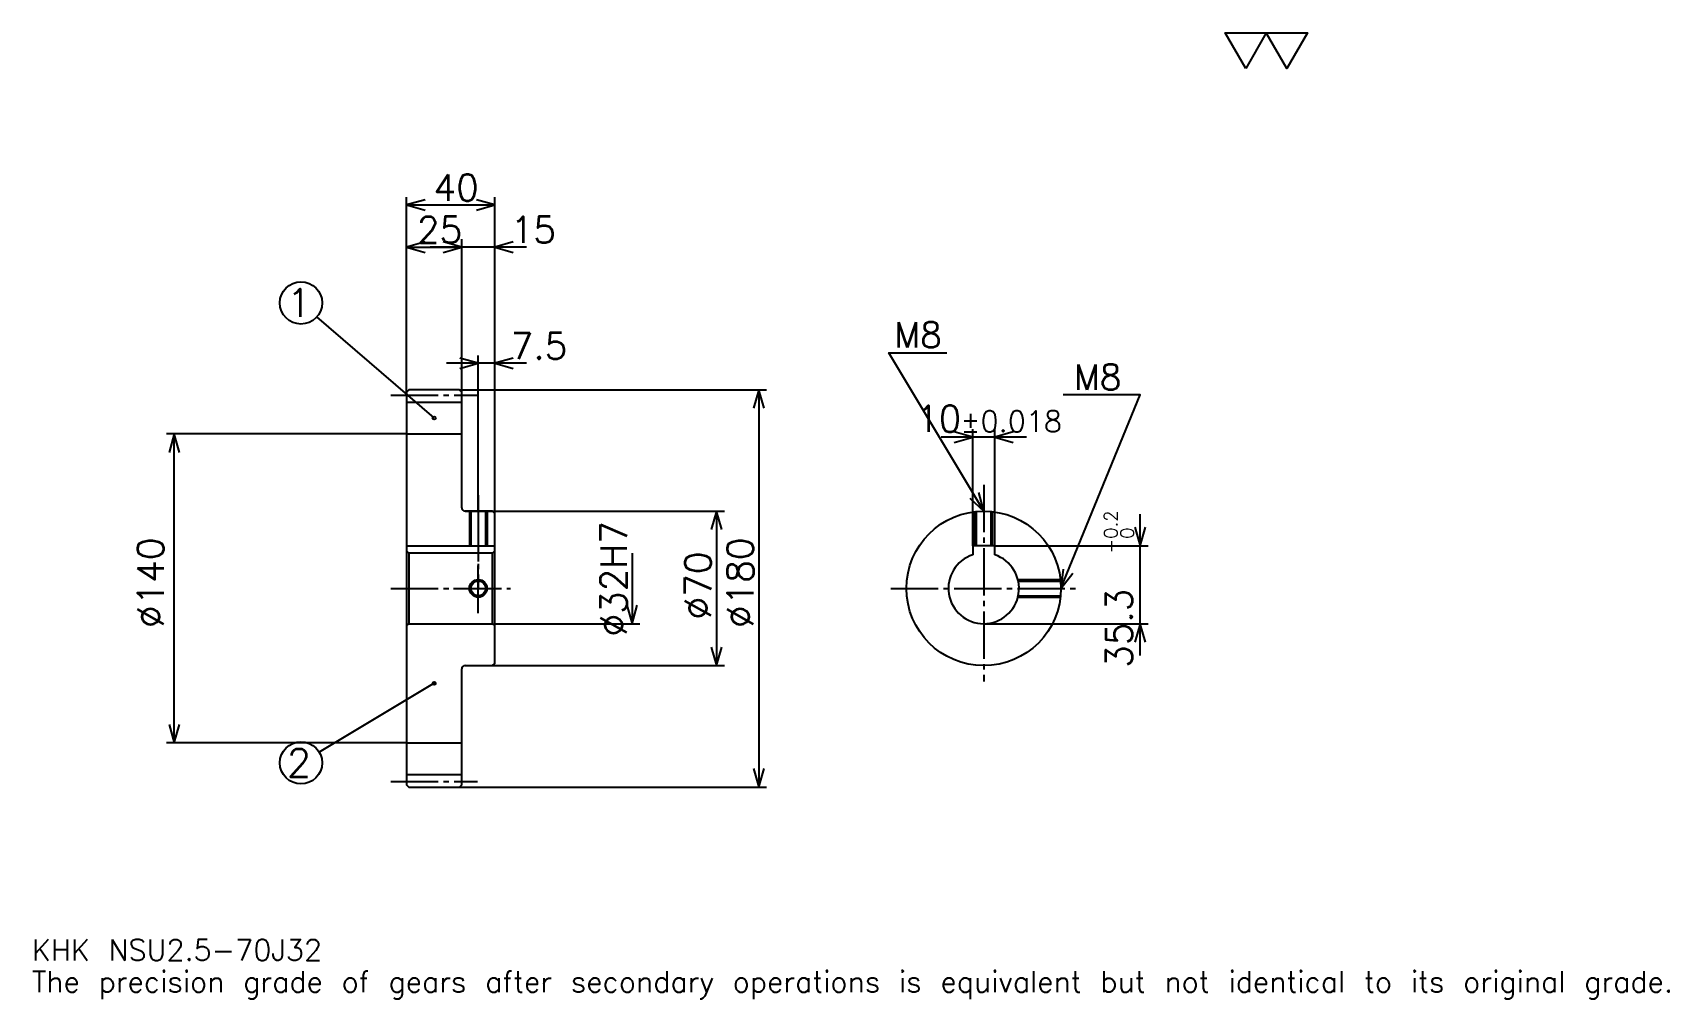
# Model space of a CAD drawing. Extents: x 24 to 766, y 9 to 447.
import ezdxf

# ---------------------------------------------------------------- set-up
doc = ezdxf.new("R2010")
doc.units = 0
doc.linetypes.add('DASHDOT', pattern=[28.695651, 21.521739, -2.391304, 2.391304, -2.391304])
doc.layers.get('0').update_dxf_attribs({"linetype": 'CONTINUOUS'})
doc.layers.add('DASHDOT', color=6, linetype='DASHDOT')
doc.styles.add('KANJI', font='TXT', dxfattribs={"bigfont": 'BIGFONT'})

msp = doc.modelspace()

# ---------------------------------------------------------------- linework, layer by layer
at = {"color": 5}
for p, q in [((193.695663, 284.891296), (193.695663, 372.17392)), ((233.695663, 284.891296), (233.695663, 372.17392)), ((193.695663, 368.586975), (233.695663, 368.586975)), ((193.695663, 349.456543), (218.695663, 349.456543)), ((248.043488, 349.456543), (204.347839, 349.456543)), ((218.695663, 284.891296), (218.695663, 353.043488)), ((206.195663, 272.078796), (153.106445, 317.962708)), ((248.043488, 296.847839), (211.847839, 296.847839)), ((226.195663, 284.891296), (226.195663, 300.434784)), ((193.695663, 283.891296), (193.695663, 284.891296)), ((217.695663, 284.891296), (233.695663, 284.891296)), ((218.695663, 283.891296), (218.695663, 284.891296)), ((226.195663, 229.891312), (226.195663, 284.891296)), ((226.195663, 229.891312), (226.195663, 284.891296)), ((233.695663, 284.891296), (356.847839, 284.891296)), ((233.695663, 228.891312), (233.695663, 284.891296)), ((353.260864, 284.891296), (353.260864, 104.891312)), ((450.217407, 214.191315), (450.217407, 266.956543)), ((460.217407, 214.191315), (460.217407, 266.956543)), ((193.695663, 264.891296), (84.891312, 264.891296)), ((88.478271, 124.891312), (88.478271, 264.891296)), ((474.565247, 263.369568), (435.869568, 263.369568)), ((220.195663, 229.891312), (233.695663, 229.891312)), ((233.695663, 229.891312), (337.717407, 229.891312)), ((334.130432, 229.891312), (334.130432, 159.891312)), ((526.086975, 164.543488), (526.086975, 228.539139)), ((295.869568, 210.891312), (295.869568, 178.891312)), ((460.217407, 214.191315), (529.673889, 214.191315)), ((233.695663, 178.891312), (299.456543, 178.891312)), ((455.217407, 178.891312), (529.673889, 178.891312)), ((220.195663, 159.891312), (233.695663, 159.891312)), ((233.695663, 159.891312), (337.717407, 159.891312)), ((206.195663, 151.891312), (154.081848, 120.769508)), ((193.695663, 124.891312), (84.891312, 124.891312)), ((217.695663, 104.891312), (233.695663, 104.891312)), ((233.695663, 104.891312), (356.847839, 104.891312))]:
    msp.add_line(p, q, dxfattribs=at)
at = {"color": 4}
for p, q in [((193.695663, 279.266296), (218.695663, 279.266296)), ((193.695663, 264.891296), (218.695663, 264.891296)), ((193.695663, 214.191315), (233.695663, 214.191315)), ((194.695663, 210.891312), (194.695663, 178.891312)), ((232.695663, 210.891312), (233.695663, 211.891312)), ((232.695663, 178.891312), (233.695663, 177.891312)), ((193.695663, 124.891312), (218.695663, 124.891312)), ((193.695663, 110.516312), (218.695663, 110.516312))]:
    msp.add_line(p, q, dxfattribs=at)
at = {"color": 7}
msp.add_lwpolyline([(573.913025, 430.434784), (564.586914, 446.600006), (601.891296, 446.600006), (592.565186, 430.434784), (583.239136, 446.600006), (573.913025, 430.434784)], dxfattribs=at)
at = {"color": 5}
for points in [[(202.065231, 370.978271), (193.695663, 368.586975), (202.065231, 366.195648)], [(225.326096, 366.195648), (233.695663, 368.586975), (225.326096, 370.978271)], [(202.065231, 351.847839), (193.695663, 349.456543), (202.065231, 347.065216)], [(210.326096, 347.065216), (218.695663, 349.456543), (210.326096, 351.847839)], [(210.326096, 347.065216), (218.695663, 349.456543), (210.326096, 351.847839)], [(242.065231, 351.847839), (233.695663, 349.456543), (242.065231, 347.065216)], [(217.826096, 294.456543), (226.195663, 296.847839), (217.826096, 299.239136)], [(242.065231, 299.239136), (233.695663, 296.847839), (242.065231, 294.456543)], [(455.217407, 229.891312), (412.17392, 301.630432), (438.478271, 301.630432)], [(355.652191, 276.521729), (353.260864, 284.891296), (350.869568, 276.521729)], [(490.217407, 194.891312), (526.086975, 282.5), (491.173889, 282.5)], [(90.869576, 256.521759), (88.478271, 264.891296), (86.086967, 256.521759)], [(441.847839, 260.978271), (450.217407, 263.369568), (441.847839, 265.760864)], [(468.586975, 265.760864), (460.217407, 263.369568), (468.586975, 260.978271)], [(448.860779, 235.83783), (455.217407, 229.891312), (452.961792, 238.298462)], [(336.521759, 221.521744), (334.130432, 229.891312), (331.739136, 221.521744)], [(523.695679, 222.560883), (526.086975, 214.191315), (528.478271, 222.560883)], [(491.175598, 203.542892), (490.217407, 194.891312), (495.601624, 201.730743)], [(293.478271, 187.26088), (295.869568, 178.891312), (298.260864, 187.26088)], [(528.478271, 170.521744), (526.086975, 178.891312), (523.695679, 170.521744)], [(331.739136, 168.26088), (334.130432, 159.891312), (336.521759, 168.26088)], [(86.086967, 133.26088), (88.478271, 124.891312), (90.869576, 133.26088)], [(350.869568, 113.26088), (353.260864, 104.891312), (355.652191, 113.26088)]]:
    msp.add_lwpolyline(points, dxfattribs=at)
at = {"color": 4}
for points in [[(218.695663, 231.391312), (218.695663, 283.891296), (217.695663, 284.891296), (194.695663, 284.891296), (193.695663, 283.891296), (193.695663, 177.891312)], [(220.195663, 159.891312), (232.695663, 159.891312), (233.695663, 160.891312), (233.695663, 228.891312), (232.695663, 229.891312), (220.195663, 229.891312)], [(222.195663, 229.891312), (222.195663, 214.191315)], [(222.870667, 229.891312), (222.870667, 214.191315)], [(229.52066, 229.891312), (229.52066, 214.191315)], [(230.195663, 229.891312), (230.195663, 214.191315)], [(451.217407, 214.191315), (451.217407, 229.661987)], [(451.892395, 214.191315), (451.892395, 229.733017)], [(458.542419, 214.191315), (458.542419, 229.733017)], [(459.217407, 214.191315), (459.217407, 229.661987)], [(193.695663, 177.891312), (194.695663, 178.891312), (232.695663, 178.891312), (232.695663, 210.891312), (194.695663, 210.891312), (193.695663, 211.891312)], [(460.217407, 210.089996), (460.217407, 214.191315), (450.217407, 214.191315), (450.217407, 210.089996)], [(470.709351, 198.891312), (489.988098, 198.891312)], [(470.868103, 198.216309), (490.059082, 198.216309)], [(470.709351, 190.891312), (489.988098, 190.891312)], [(470.868103, 191.566315), (490.059082, 191.566315)], [(193.695663, 177.891312), (193.695663, 105.891312), (194.695663, 104.891312), (217.695663, 104.891312), (218.695663, 105.891312), (218.695663, 158.391312)]]:
    msp.add_lwpolyline(points, dxfattribs=at)
at = {"color": 5}
for centre, radius in [((145.869568, 324.217407), 9.565217), ((206.195663, 272.078796), 0.717391), ((206.195663, 151.891312), 0.717391), ((145.869568, 115.865227), 9.565217)]:
    msp.add_circle(centre, radius, dxfattribs=at)
at = {"color": 4}
for centre, radius in [((455.217407, 194.891312), 35), ((226.195663, 194.891312), 3.325)]:
    msp.add_circle(centre, radius, dxfattribs=at)
at = {"color": 7}
msp.add_circle((226.195663, 194.891312), 4, dxfattribs=at)
at = {"color": 4}
for centre, radius, start, end in [((220.195663, 231.391312), 1.5, 180, 270), ((455.217407, 194.891312), 16, 108.209957329, 71.790042671), ((220.195663, 158.391312), 1.5, 90, 180)]:
    msp.add_arc(centre, radius, start, end, dxfattribs=at)
at = {"layer": 'DASHDOT', "color": 7}
for p, q in [((186.521744, 282.391296), (225.869568, 282.391296)), ((455.217407, 241.847839), (455.217407, 152.717407)), ((226.195663, 229.891312), (226.195663, 194.891312)), ((186.521744, 194.891312), (240.869568, 194.891312)), ((413.043488, 194.891312), (497.391296, 194.891312)), ((186.521744, 107.391312), (225.869568, 107.391312))]:
    msp.add_line(p, q, dxfattribs=at)
for points in [[(226.195663, 237.065216), (226.195663, 207.017395)], [(226.195663, 183.717392), (226.195663, 206.065231)], [(215.021759, 194.891312), (237.369568, 194.891312)]]:
    msp.add_lwpolyline(points, dxfattribs=at)

# ---------------------------------------------------------------- texts
at = {"color": 7, "style": 'KANJI'}
for s, height, p in [('40', 11.956522, (205.92392, 370.5)), ('25', 11.956522, (198.42392, 351.369568)), ('15', 11.956522, (240.869568, 351.369568)), ('1', 12.753623, (139.492767, 317.840576)), ('M8', 11.478261, (414.565247, 304.021729)), ('7.5', 11.956522, (240.869568, 298.760864)), ('M8', 11.478261, (495.956543, 284.891296)), ('10', 11.956522, (424.558502, 265.760864)), ('%%p0.018', 9.565217, (444.76355, 265.760864)), ('2', 12.753623, (139.492767, 109.488419)), ('KHK NSU2.5-70J32', 9.565217, (23.913044, 26.304348)), ('The precision grade of gears after secondary operations is equivalent but not identical to its original grade.', 9.565217, (23.913044, 11.956522))]:
    msp.add_text(s, height=height, dxfattribs=at).set_placement(p)
for s, height, p in [('%%c32H7', 11.956522, (293.478271, 173.070663)), ('0.2', 5.978261, (515.804321, 217.367188)), ('%%c140', 11.956522, (83.695663, 176.956528)), ('%%c180', 11.956522, (350.869568, 176.956528)), ('+', 5.978261, (515.804321, 210.671539)), ('0', 5.978261, (523.217407, 217.367188)), ('%%c70', 11.956522, (331.739136, 180.842407)), ('35.3', 11.956522, (522.5, 158.918976))]:
    msp.add_text(s, height=height, rotation=90, dxfattribs=at).set_placement(p)

doc.saveas('drawing.dxf')
